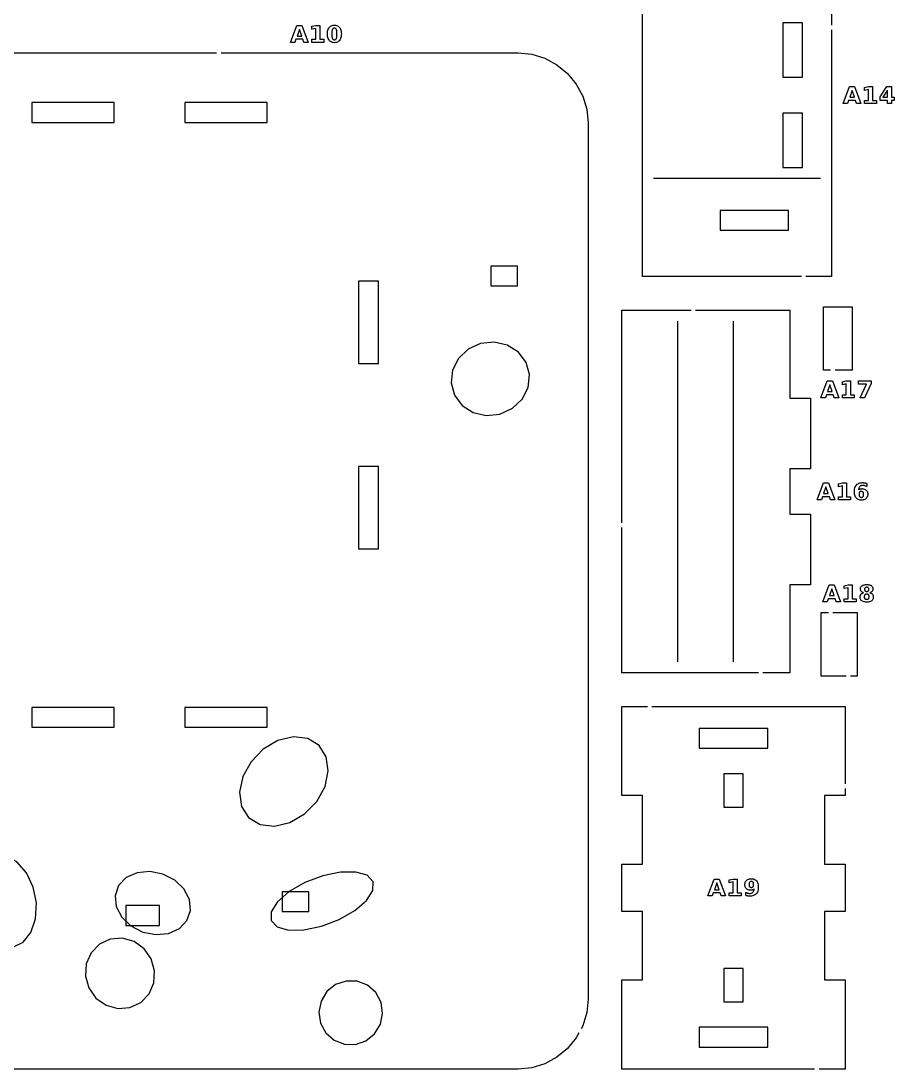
# Model space of a CAD drawing. Header units: millimetres. Extents: x 9 to 297, y 9 to 293.
# Drawn here: x 169.5 to 295.1, y 8.9 to 159.7 of the extents above; entities that cross this region are included whole.
import ezdxf

# ---------------------------------------------------------------- set-up
doc = ezdxf.new("R2010")
doc.units = ezdxf.units.MM
for name, color, linetype in [('CUT', 1, 'CONTINUOUS'), ('ENGRAVE', 5, 'CONTINUOUS'), ('SCORE', 7, 'CONTINUOUS')]:
    doc.layers.add(name, color=color, linetype=linetype)

msp = doc.modelspace()

# ---------------------------------------------------------------- linework, layer by layer
at = {"layer": 'CUT', "color": 1}
for points in [[(281.75, 122.925), (258.925, 122.925), (258.925, 175.075), (262.5, 175.075)], [(263.15, 175.075), (286.075, 175.075), (286.075, 159.05)], [(286.075, 158.4), (286.075, 122.925), (282.4, 122.925)], [(10.2328, 149.8682), (10.6226, 150.5976), (11.8756, 152.1244), (13.4024, 153.3774), (15.1443, 154.3084), (17.0344, 154.8818), (18.9963, 155.075), (197.6474, 155.075)], [(198.2974, 155.075), (241.0037, 155.075), (242.9656, 154.8818), (244.8557, 154.3084), (246.5976, 153.3774), (248.1244, 152.1244), (249.3774, 150.5976), (250.3084, 148.8557), (250.8818, 146.9656), (251.075, 145.0037), (251.075, 18.9963), (250.8818, 17.0344), (250.3084, 15.1443), (250.0728, 14.7035)], [(255.925, 87.4833), (255.925, 118.075), (265.8833, 118.075)], [(266.5333, 118.075), (280.075, 118.075), (280.075, 105.4083), (283.075, 105.4083), (283.075, 95.2583), (280.075, 95.2583), (280.075, 88.7417), (283.075, 88.7417), (283.075, 78.5917), (280.075, 78.5917), (280.075, 65.925), (276.2167, 65.925)], [(285.95, 109.425), (284.925, 109.425), (284.925, 118.575), (289.075, 118.575), (289.075, 109.425), (286.6, 109.425)], [(275.5667, 65.925), (255.925, 65.925), (255.925, 86.8333)], [(288.1816, 65.425), (284.6066, 65.425), (284.6066, 74.575), (285.6316, 74.575)], [(286.2816, 74.575), (289.7566, 74.575), (289.7566, 65.425), (288.8316, 65.425)], [(283.65, 8.925), (255.925, 8.925), (255.925, 21.7417), (258.925, 21.7417), (258.925, 31.5917), (255.925, 31.5917), (255.925, 38.4083), (258.925, 38.4083), (258.925, 48.2583), (255.925, 48.2583), (255.925, 61.075), (259.6, 61.075)], [(260.25, 61.075), (288.075, 61.075), (288.075, 49.95)], [(288.075, 49.3), (288.075, 48.2583), (285.075, 48.2583), (285.075, 38.4083), (288.075, 38.4083), (288.075, 31.5917), (285.075, 31.5917), (285.075, 21.7417), (288.075, 21.7417), (288.075, 8.925), (284.3, 8.925)], [(249.7664, 14.1302), (249.3774, 13.4024), (248.1244, 11.8756), (246.5976, 10.6226), (244.8557, 9.6916), (242.9656, 9.1182), (241.0037, 8.925), (62.3508, 8.925)]]:
    msp.add_lwpolyline(points, dxfattribs=at)
for points in [[(279.075, 151.575), (281.925, 151.575), (281.925, 159.425), (279.075, 159.425), (279.075, 151.575)], [(171.075, 145.075), (182.925, 145.075), (182.925, 147.925), (171.075, 147.925), (171.075, 145.075)], [(193.075, 145.075), (204.925, 145.075), (204.925, 147.925), (193.075, 147.925), (193.075, 145.075)], [(279.075, 138.575), (281.925, 138.575), (281.925, 146.425), (279.075, 146.425), (279.075, 138.575)], [(270.075, 129.575), (279.925, 129.575), (279.925, 132.425), (270.075, 132.425), (270.075, 129.575)], [(240.925, 121.575), (240.925, 124.425), (237.075, 124.425), (237.075, 121.575), (240.925, 121.575)], [(218.075, 110.4083), (220.925, 110.4083), (220.925, 122.2583), (218.075, 122.2583), (218.075, 110.4083)], [(218.075, 83.7417), (220.925, 83.7417), (220.925, 95.5917), (218.075, 95.5917), (218.075, 83.7417)], [(171.075, 58.075), (182.925, 58.075), (182.925, 60.925), (171.075, 60.925), (171.075, 58.075)], [(204.925, 58.075), (204.925, 60.925), (193.075, 60.925), (193.075, 58.075), (204.925, 58.075)], [(267.075, 57.925), (267.075, 55.075), (276.925, 55.075), (276.925, 57.925), (267.075, 57.925)], [(270.605, 51.395), (270.605, 46.605), (273.395, 46.605), (273.395, 51.395), (270.605, 51.395)], [(207.075, 31.575), (210.925, 31.575), (210.925, 34.425), (207.075, 34.425), (207.075, 31.575)], [(189.425, 29.575), (189.425, 32.425), (184.575, 32.425), (184.575, 29.575), (189.425, 29.575)], [(270.605, 23.395), (270.605, 18.605), (273.395, 18.605), (273.395, 23.395), (270.605, 23.395)], [(267.075, 14.925), (267.075, 12.075), (276.925, 12.075), (276.925, 14.925), (267.075, 14.925)]]:
    msp.add_lwpolyline(points, close=True, dxfattribs=at)
at = {"layer": 'ENGRAVE', "color": 5}
for points in [[(208.2737, 156.6), (209.1738, 159.03), (209.9209, 159.03), (210.8209, 156.6), (210.191, 156.6), (210.0381, 157.0427), (209.0582, 157.0427), (208.9036, 156.6), (208.2737, 156.6)], [(209.2145, 157.4936), (209.8802, 157.4936), (209.5481, 158.4604), (209.2145, 157.4936)], [(211.9146, 158.6036), (211.3465, 158.4864), (211.3465, 158.9128), (211.9113, 159.03), (212.507, 159.03), (212.507, 157.0329), (213.0604, 157.0329), (213.0604, 156.6), (211.3612, 156.6), (211.3612, 157.0329), (211.9146, 157.0329), (211.9146, 158.6036)], [(215.5541, 157.4407), (215.5179, 157.2777), (215.4673, 157.1301), (215.4022, 156.9977), (215.3226, 156.8808), (215.2298, 156.7806), (215.1248, 156.6986), (215.0077, 156.6348), (214.8785, 156.5892), (214.7371, 156.5619), (214.5837, 156.5528), (214.4297, 156.5619), (214.288, 156.5892), (214.1585, 156.6348), (214.0412, 156.6986), (213.936, 156.7806), (213.8431, 156.8808), (213.7636, 156.9977), (213.6985, 157.1301), (213.6478, 157.2777), (213.6117, 157.4407), (213.5899, 157.6189), (213.5827, 157.8126), (213.5899, 158.0067), (213.6117, 158.1854), (213.6478, 158.3487), (213.6985, 158.4965), (213.7636, 158.629), (213.8431, 158.746), (213.936, 158.8462), (214.0412, 158.9282), (214.1585, 158.992), (214.288, 159.0375), (214.4297, 159.0648), (214.5837, 159.074), (214.7371, 159.0648), (214.8785, 159.0375), (215.0077, 158.992), (215.1248, 158.9282), (215.2298, 158.8462), (215.3226, 158.746), (215.4022, 158.629), (215.4673, 158.4965), (215.5179, 158.3487), (215.5541, 158.1854), (215.5758, 158.0067), (215.583, 157.8126), (215.5758, 157.6189), (215.5541, 157.4407)], [(214.9469, 158.0913), (214.9351, 158.2058), (214.9184, 158.3054), (214.8971, 158.3899), (214.871, 158.4595), (214.8392, 158.5165), (214.8011, 158.5631), (214.7564, 158.5993), (214.7053, 158.6252), (214.6477, 158.6407), (214.5837, 158.6459), (214.5196, 158.6407), (214.462, 158.6252), (214.4108, 158.5993), (214.366, 158.5631), (214.3276, 158.5165), (214.2956, 158.4595), (214.2692, 158.3899), (214.2477, 158.3054), (214.2309, 158.2058), (214.2189, 158.0913), (214.2117, 157.9619), (214.2093, 157.8174), (214.2117, 157.6715), (214.2189, 157.5406), (214.2309, 157.4248), (214.2477, 157.3241), (214.2692, 157.2385), (214.2956, 157.168), (214.3276, 157.1103), (214.366, 157.0631), (214.4108, 157.0264), (214.462, 157.0002), (214.5196, 156.9845), (214.5837, 156.9792), (214.6473, 156.9845), (214.7045, 157.0002), (214.7554, 157.0264), (214.8, 157.0631), (214.8382, 157.1103), (214.8701, 157.168), (214.8965, 157.2385), (214.9181, 157.3241), (214.9348, 157.4248), (214.9468, 157.5406), (214.954, 157.6715), (214.9564, 157.8174), (214.954, 157.9619), (214.9469, 158.0913)], [(288.3962, 147.8), (287.7663, 147.8), (288.6663, 150.23), (289.4134, 150.23), (290.3135, 147.8), (289.6836, 147.8), (289.5306, 148.2427), (288.5508, 148.2427), (288.3962, 147.8)], [(289.0407, 149.6604), (288.707, 148.6936), (289.3727, 148.6936), (289.0407, 149.6604)], [(291.4071, 149.8036), (290.8391, 149.6864), (290.8391, 150.1128), (291.4038, 150.23), (291.9995, 150.23), (291.9995, 148.2329), (292.5529, 148.2329), (292.5529, 147.8), (290.8537, 147.8), (290.8537, 148.2329), (291.4071, 148.2329), (291.4071, 149.8036)], [(295.0821, 148.6968), (295.0821, 148.2427), (294.7354, 148.2427), (294.7354, 147.8), (294.143, 147.8), (294.143, 148.2427), (293.0655, 148.2427), (293.0655, 148.7798), (294.0388, 150.23), (294.7354, 150.23), (294.7354, 148.6968), (295.0821, 148.6968)], [(294.143, 149.7141), (293.4561, 148.6968), (294.143, 148.6968), (294.143, 149.7141)], [(285.2047, 105.4632), (284.5748, 105.4632), (285.4749, 107.8932), (286.2219, 107.8932), (287.122, 105.4632), (286.4921, 105.4632), (286.3391, 105.9059), (285.3593, 105.9059), (285.2047, 105.4632)], [(285.8492, 107.3235), (285.5156, 106.3567), (286.1812, 106.3567), (285.8492, 107.3235)], [(288.2156, 107.4668), (287.6476, 107.3496), (287.6476, 107.776), (288.2124, 107.8932), (288.8081, 107.8932), (288.8081, 105.8961), (289.3615, 105.8961), (289.3615, 105.4632), (287.6622, 105.4632), (287.6622, 105.8961), (288.2156, 105.8961), (288.2156, 107.4668)], [(291.7783, 107.54), (290.831, 105.4632), (290.2207, 105.4632), (291.1175, 107.4326), (289.9473, 107.4326), (289.9473, 107.8932), (291.7783, 107.8932), (291.7783, 107.54)], [(284.0163, 90.8), (284.9163, 93.23), (285.6634, 93.23), (286.5635, 90.8), (285.9336, 90.8), (285.7806, 91.2427), (284.8008, 91.2427), (284.6462, 90.8), (284.0163, 90.8)], [(284.957, 91.6936), (285.6227, 91.6936), (285.2907, 92.6604), (284.957, 91.6936)], [(287.6571, 92.8036), (287.0891, 92.6864), (287.0891, 93.1128), (287.6538, 93.23), (288.2495, 93.23), (288.2495, 91.2329), (288.8029, 91.2329), (288.8029, 90.8), (287.1037, 90.8), (287.1037, 91.2329), (287.6571, 91.2329), (287.6571, 92.8036)], [(291.0955, 92.7407), (291.0455, 92.7619), (290.9964, 92.781), (290.9483, 92.798), (290.9013, 92.8128), (290.8552, 92.8256), (290.8098, 92.8362), (290.7648, 92.845), (290.7201, 92.8518), (290.6758, 92.8567), (290.6319, 92.8596), (290.5883, 92.8605), (290.4984, 92.8562), (290.4154, 92.8433), (290.3393, 92.8217), (290.27, 92.7915), (290.2076, 92.7526), (290.1521, 92.7051), (290.1036, 92.6491), (290.0624, 92.5848), (290.0284, 92.512), (290.0016, 92.4309), (289.9821, 92.3415), (289.9698, 92.2437), (290.0061, 92.2692), (290.0434, 92.2924), (290.0817, 92.3135), (290.121, 92.3323), (290.1613, 92.3489), (290.2025, 92.3633), (290.2449, 92.3755), (290.2886, 92.3855), (290.3336, 92.3932), (290.3798, 92.3988), (290.4272, 92.4021), (290.476, 92.4032), (290.5962, 92.3971), (290.7085, 92.379), (290.8127, 92.3487), (290.9089, 92.3063), (290.9971, 92.2517), (291.0774, 92.1851), (291.1473, 92.1086), (291.2044, 92.0247), (291.2489, 91.9332), (291.2806, 91.8343), (291.2997, 91.7278), (291.3061, 91.6138), (291.299, 91.4879), (291.2777, 91.3707), (291.2422, 91.262), (291.1925, 91.1621), (291.1286, 91.0707), (291.0505, 90.988), (290.9605, 90.9161), (290.8608, 90.8573), (290.7514, 90.8116), (290.6324, 90.7789), (290.5037, 90.7593), (290.3653, 90.7528), (290.2134, 90.7617), (290.0733, 90.7883), (289.9452, 90.8328), (289.8289, 90.8949), (289.7245, 90.9749), (289.6321, 91.0726), (289.5527, 91.1867), (289.4878, 91.3156), (289.4374, 91.4594), (289.4013, 91.6181), (289.3797, 91.7916), (289.3725, 91.98), (289.3809, 92.1736), (289.4062, 92.3528), (289.4483, 92.5177), (289.5074, 92.6683), (289.5833, 92.8046), (289.676, 92.9265), (289.7835, 93.0316), (289.9034, 93.1177), (290.0359, 93.1846), (290.1809, 93.2325), (290.3385, 93.2611), (290.5085, 93.2707), (290.5641, 93.27), (290.6192, 93.2678), (290.6737, 93.2642), (290.7277, 93.2591), (290.7812, 93.2526), (290.834, 93.2447), (290.8866, 93.2353), (290.9389, 93.2244), (290.9911, 93.2121), (291.0431, 93.1984), (291.0949, 93.1832), (291.1465, 93.1665), (291.1465, 92.7173), (291.0955, 92.7407)], [(290.2714, 91.9877), (290.228, 91.9729), (290.1892, 91.9522), (290.1549, 91.9255), (290.1252, 91.8929), (290.1001, 91.8544), (290.0796, 91.81), (290.0636, 91.7597), (290.0522, 91.7034), (290.0453, 91.6412), (290.043, 91.5731), (290.0453, 91.505), (290.0522, 91.4428), (290.0636, 91.3865), (290.0796, 91.3362), (290.1001, 91.2918), (290.1252, 91.2533), (290.1549, 91.2207), (290.1892, 91.1941), (290.228, 91.1733), (290.2714, 91.1585), (290.3193, 91.1496), (290.3718, 91.1467), (290.4248, 91.1496), (290.4732, 91.1585), (290.5169, 91.1733), (290.5559, 91.1941), (290.5903, 91.2207), (290.62, 91.2533), (290.6451, 91.2918), (290.6657, 91.3362), (290.6817, 91.3865), (290.6931, 91.4428), (290.6999, 91.505), (290.7022, 91.5731), (290.6999, 91.6412), (290.6931, 91.7034), (290.6817, 91.7597), (290.6657, 91.81), (290.6451, 91.8544), (290.62, 91.8929), (290.5903, 91.9255), (290.5559, 91.9522), (290.5169, 91.9729), (290.4732, 91.9877), (290.4248, 91.9966), (290.3718, 91.9995), (290.3193, 91.9966), (290.2714, 91.9877)], [(284.8432, 76.1368), (285.7433, 78.5668), (286.4903, 78.5668), (287.3904, 76.1368), (286.7605, 76.1368), (286.6075, 76.5795), (285.6277, 76.5795), (285.4731, 76.1368), (284.8432, 76.1368)], [(288.484, 78.1404), (287.916, 78.0232), (287.916, 78.4496), (288.4808, 78.5668), (289.0765, 78.5668), (289.0765, 76.5698), (289.6299, 76.5698), (289.6299, 76.1368), (287.9306, 76.1368), (287.9306, 76.5698), (288.484, 76.5698), (288.484, 78.1404)], [(290.5017, 77.5154), (290.4491, 77.5516), (290.4026, 77.5917), (290.3622, 77.6358), (290.3278, 77.6839), (290.2998, 77.7357), (290.2779, 77.7913), (290.2623, 77.8507), (290.253, 77.9139), (290.2498, 77.9809), (290.2562, 78.0794), (290.2753, 78.1697), (290.3072, 78.2519), (290.3518, 78.3259), (290.4092, 78.3919), (290.4793, 78.4496), (290.5618, 78.4989), (290.6562, 78.5392), (290.7625, 78.5705), (290.8808, 78.5929), (291.011, 78.6063), (291.1532, 78.6108), (291.2943, 78.6063), (291.4237, 78.593), (291.5414, 78.5707), (291.6472, 78.5395), (291.7414, 78.4994), (291.8237, 78.4505), (291.8939, 78.3929), (291.9512, 78.327), (291.9959, 78.2529), (292.0277, 78.1705), (292.0469, 78.0798), (292.0532, 77.9809), (292.0501, 77.9139), (292.0407, 77.8507), (292.025, 77.7913), (292.003, 77.7357), (291.9747, 77.6839), (291.9401, 77.6358), (291.8994, 77.5917), (291.8527, 77.5516), (291.7999, 77.5154), (291.7412, 77.4832), (291.6764, 77.455), (291.6056, 77.4308), (291.6847, 77.4056), (291.7571, 77.3757), (291.8227, 77.341), (291.8816, 77.3016), (291.9338, 77.2575), (291.9792, 77.2086), (292.0177, 77.1551), (292.0493, 77.0971), (292.0738, 77.0346), (292.0913, 76.9677), (292.1018, 76.8963), (292.1053, 76.8204), (292.0986, 76.7049), (292.0786, 76.5991), (292.0453, 76.5032), (291.9986, 76.4171), (291.9386, 76.3408), (291.8652, 76.2744), (291.7788, 76.2179), (291.6794, 76.1717), (291.5672, 76.1358), (291.4421, 76.1101), (291.3041, 76.0947), (291.1532, 76.0896), (291.0017, 76.0947), (290.8632, 76.1101), (290.7375, 76.1358), (290.6247, 76.1717), (290.5248, 76.2179), (290.4378, 76.2744), (290.364, 76.3408), (290.3036, 76.4171), (290.2566, 76.5032), (290.223, 76.5991), (290.2028, 76.7049), (290.1961, 76.8204), (290.1996, 76.8963), (290.2102, 76.9677), (290.2277, 77.0346), (290.2522, 77.0971), (290.2837, 77.1551), (290.3223, 77.2086), (290.3677, 77.2575), (290.4198, 77.3016), (290.4787, 77.341), (290.5444, 77.3757), (290.6167, 77.4056), (290.6958, 77.4308), (290.6251, 77.455), (290.5604, 77.4832), (290.5017, 77.5154)], [(285.784, 77.0304), (286.4497, 77.0304), (286.1176, 77.9972), (285.784, 77.0304)], [(290.9977, 77.2001), (290.955, 77.1814), (290.9167, 77.1574), (290.883, 77.128), (290.8541, 77.0937), (290.8305, 77.0548), (290.8122, 77.0112), (290.7991, 76.9631), (290.7912, 76.9103), (290.7886, 76.853), (290.7912, 76.7956), (290.7991, 76.7429), (290.8122, 76.6949), (290.8305, 76.6515), (290.8541, 76.6128), (290.883, 76.5787), (290.9167, 76.5496), (290.955, 76.5258), (290.9977, 76.5073), (291.045, 76.4941), (291.0968, 76.4861), (291.1532, 76.4835), (291.209, 76.4861), (291.2602, 76.4941), (291.307, 76.5073), (291.3492, 76.5258), (291.3869, 76.5496), (291.4201, 76.5787), (291.4484, 76.6128), (291.4716, 76.6515), (291.4897, 76.6949), (291.5026, 76.7429), (291.5103, 76.7956), (291.5129, 76.853), (291.5103, 76.9108), (291.5026, 76.9639), (291.4897, 77.0123), (291.4716, 77.0559), (291.4484, 77.0947), (291.4201, 77.1288), (291.3869, 77.1579), (291.3492, 77.1817), (291.307, 77.2003), (291.2602, 77.2135), (291.209, 77.2214), (291.1532, 77.2241), (291.0968, 77.2214), (291.045, 77.2134), (290.9977, 77.2001)], [(290.8512, 77.8283), (290.8624, 77.7892), (290.8781, 77.7539), (290.8982, 77.7223), (290.9229, 77.6944), (290.9516, 77.6706), (290.9843, 77.651), (291.0207, 77.6358), (291.061, 77.625), (291.1052, 77.6185), (291.1532, 77.6163), (291.2001, 77.6185), (291.2434, 77.625), (291.283, 77.6358), (291.3188, 77.651), (291.351, 77.6706), (291.3794, 77.6944), (291.4038, 77.7223), (291.4237, 77.7539), (291.4392, 77.7892), (291.4503, 77.8283), (291.4569, 77.871), (291.4592, 77.9174), (291.4569, 77.9638), (291.4503, 78.0065), (291.4392, 78.0454), (291.4237, 78.0805), (291.4038, 78.1119), (291.3794, 78.1396), (291.351, 78.1632), (291.3188, 78.1825), (291.283, 78.1976), (291.2434, 78.2083), (291.2001, 78.2147), (291.1532, 78.2169), (291.1052, 78.2147), (291.061, 78.2082), (291.0207, 78.1974), (290.9843, 78.1822), (290.9516, 78.1626), (290.9229, 78.1388), (290.8982, 78.1109), (290.8781, 78.0795), (290.8624, 78.0444), (290.8512, 78.0057), (290.8445, 77.9634), (290.8423, 77.9174), (290.8445, 77.871), (290.8512, 77.8283)], [(268.2987, 33.825), (269.1988, 36.255), (269.9459, 36.255), (270.8459, 33.825), (270.216, 33.825), (270.0631, 34.2677), (269.0832, 34.2677), (268.9286, 33.825), (268.2987, 33.825)], [(271.9396, 35.8286), (271.3715, 35.7114), (271.3715, 36.1378), (271.9363, 36.255), (272.532, 36.255), (272.532, 34.2579), (273.0854, 34.2579), (273.0854, 33.825), (271.3862, 33.825), (271.3862, 34.2579), (271.9396, 34.2579), (271.9396, 35.8286)], [(273.8314, 34.3056), (273.8802, 34.2852), (273.9284, 34.2667), (273.9757, 34.2502), (274.0224, 34.2356), (274.0683, 34.2229), (274.1138, 34.2123), (274.1591, 34.2035), (274.2042, 34.1967), (274.2492, 34.1918), (274.2939, 34.1889), (274.3385, 34.188), (274.4284, 34.1923), (274.5114, 34.2052), (274.5875, 34.2268), (274.6568, 34.257), (274.7192, 34.2959), (274.7747, 34.3434), (274.8232, 34.3994), (274.8646, 34.4637), (274.8988, 34.5365), (274.9259, 34.6176), (274.9458, 34.707), (274.9586, 34.8048), (274.9213, 34.7788), (274.8832, 34.7551), (274.8443, 34.7336), (274.8045, 34.7144), (274.764, 34.6974), (274.7226, 34.6827), (274.6803, 34.6703), (274.6367, 34.6601), (274.592, 34.6522), (274.5461, 34.6466), (274.4991, 34.6432), (274.4508, 34.6421), (274.3306, 34.6481), (274.2183, 34.6662), (274.1141, 34.6964), (274.0179, 34.7386), (273.9296, 34.7929), (273.8494, 34.8593), (273.7795, 34.9356), (273.7224, 35.0195), (273.6779, 35.111), (273.6461, 35.2102), (273.6271, 35.317), (273.6207, 35.4314), (273.6278, 35.5579), (273.649, 35.6756), (273.6844, 35.7846), (273.7339, 35.885), (273.7976, 35.9767), (273.8755, 36.0597), (273.9652, 36.1318), (274.0645, 36.1908), (274.1735, 36.2367), (274.2921, 36.2695), (274.4204, 36.2891), (274.5582, 36.2957), (274.7107, 36.2868), (274.8512, 36.2601), (274.9798, 36.2155), (275.0964, 36.1532), (275.2011, 36.073), (275.2939, 35.9751), (275.3735, 35.8608), (275.4386, 35.7318), (275.4892, 35.5881), (275.5254, 35.4296), (275.5471, 35.2564), (275.5543, 35.0685), (275.5459, 34.8749), (275.5205, 34.6957), (275.4782, 34.5308), (275.4191, 34.3802), (275.343, 34.2439), (275.25, 34.122), (275.1422, 34.0169), (275.0219, 33.9308), (274.889, 33.8639), (274.7436, 33.816), (274.5856, 33.7874), (274.415, 33.7778), (274.3584, 33.7785), (274.3027, 33.7806), (274.2478, 33.7841), (274.1937, 33.789), (274.1403, 33.7953), (274.0879, 33.803), (274.036, 33.8121), (273.9844, 33.8226), (273.9332, 33.8346), (273.8824, 33.8479), (273.832, 33.8626), (273.7819, 33.8787), (273.7819, 34.3279), (273.8314, 34.3056)], [(269.2395, 34.7186), (269.9052, 34.7186), (269.5731, 35.6854), (269.2395, 34.7186)], [(274.6555, 35.0608), (274.699, 35.0756), (274.738, 35.0963), (274.7724, 35.123), (274.8024, 35.1556), (274.8277, 35.1941), (274.8485, 35.2385), (274.8646, 35.2888), (274.8762, 35.3451), (274.8831, 35.4073), (274.8854, 35.4754), (274.8831, 35.543), (274.8762, 35.6049), (274.8646, 35.6609), (274.8485, 35.7112), (274.8277, 35.7557), (274.8024, 35.7944), (274.7724, 35.8272), (274.738, 35.8541), (274.699, 35.875), (274.6555, 35.8899), (274.6075, 35.8988), (274.555, 35.9018), (274.5024, 35.8988), (274.4544, 35.8899), (274.4109, 35.875), (274.372, 35.8541), (274.3375, 35.8272), (274.3076, 35.7944), (274.2822, 35.7557), (274.2615, 35.7112), (274.2453, 35.6609), (274.2338, 35.6049), (274.2269, 35.543), (274.2246, 35.4754), (274.2269, 35.4073), (274.2338, 35.3451), (274.2453, 35.2888), (274.2615, 35.2385), (274.2822, 35.1941), (274.3076, 35.1556), (274.3375, 35.123), (274.372, 35.0963), (274.4109, 35.0756), (274.4544, 35.0608), (274.5024, 35.0519), (274.555, 35.049), (274.6075, 35.0519), (274.6555, 35.0608)]]:
    msp.add_lwpolyline(points, close=True, dxfattribs=at)
at = {"layer": 'SCORE', "color": 7}
for points in [[(284.5, 137), (260.5, 137)], [(264, 67.5), (264, 116.5)], [(272, 67.5), (272, 116.5)], [(235.6125, 113.2768), (233.8244, 112.458), (232.4195, 111.1265), (231.5673, 109.443), (231.3707, 107.6105), (231.8532, 105.8501), (232.9568, 104.3741), (234.5483, 103.3604), (236.4358, 102.9314), (238.3915, 103.1389), (240.1797, 103.9577), (241.5846, 105.2892), (242.4367, 106.9727), (242.6334, 108.8052), (242.1508, 110.5656), (241.0472, 112.0416), (239.4557, 113.0553), (237.5683, 113.4842), (235.6125, 113.2768)], [(212.3856, 55.4677), (210.744, 56.4597), (208.6891, 56.7062), (206.4688, 56.1776), (204.351, 54.9375), (202.5911, 53.1355), (201.4013, 50.989), (200.9251, 48.7569), (201.2201, 46.7084), (202.2505, 45.0906), (203.8922, 44.0986), (205.9471, 43.8521), (208.1673, 44.3808), (210.2851, 45.6209), (212.0451, 47.4228), (213.2349, 49.5693), (213.711, 51.8014), (213.4161, 53.8499), (212.3856, 55.4677)], [(165.6928, 39.6689), (164.2149, 38.961), (163.0737, 37.5419), (162.4067, 35.5826), (162.2945, 33.3196), (162.7505, 31.0257), (163.7198, 28.9777), (165.0855, 27.4225), (166.6828, 26.5478), (168.319, 26.459), (169.7969, 27.1669), (170.9382, 28.5861), (171.6051, 30.5453), (171.7174, 32.8084), (171.2613, 35.1023), (170.292, 37.1503), (168.9264, 38.7054), (167.3291, 39.5802), (165.6928, 39.6689)], [(189.9097, 36.9643), (188.0292, 37.3338), (186.2015, 37.1563), (184.6471, 36.4529), (183.5535, 35.3087), (183.0526, 33.8617), (183.2048, 32.2862), (183.9918, 30.7725), (185.3186, 29.503), (187.0251, 28.6309), (188.9057, 28.2613), (190.7334, 28.4389), (192.2878, 29.1422), (193.3813, 30.2864), (193.8822, 31.7335), (193.73, 33.3089), (192.9431, 34.8227), (191.6163, 36.0922), (189.9097, 36.9643)], [(220.155, 35.8657), (219.2992, 36.7874), (217.6613, 37.2622), (215.4389, 37.2329), (212.9001, 36.7029), (210.351, 35.7362), (208.0992, 34.4495), (206.4162, 32.9978), (205.505, 31.5563), (205.4755, 30.2989), (206.3314, 29.3772), (207.9693, 28.9024), (210.1916, 28.9317), (212.7305, 29.4617), (215.2795, 30.4284), (217.5314, 31.7152), (219.2144, 33.1668), (220.1256, 34.6083), (220.155, 35.8657)], [(180.7816, 26.8766), (179.5805, 25.6459), (178.8825, 24.0582), (178.7717, 22.3048), (179.2616, 20.5973), (180.293, 19.1417), (181.7415, 18.1134), (183.4324, 17.6366), (185.1618, 17.7688), (186.7211, 18.4939), (187.9221, 19.7246), (188.6202, 21.3124), (188.7309, 23.0657), (188.2411, 24.7732), (187.2097, 26.2288), (185.7612, 27.2571), (184.0703, 27.7339), (182.3409, 27.6018), (180.7816, 26.8766)], [(212.686, 18.6936), (212.3677, 17.1242), (212.6016, 15.5429), (213.3595, 14.1405), (214.5499, 13.0861), (216.0292, 12.5068), (217.6191, 12.4726), (219.1278, 12.9875), (220.3732, 13.9895), (221.2052, 15.3577), (221.5235, 16.927), (221.2895, 18.5083), (220.5317, 19.9107), (219.3413, 20.9651), (217.8619, 21.5444), (216.2721, 21.5786), (214.7634, 21.0637), (213.518, 20.0617), (212.686, 18.6936)]]:
    msp.add_lwpolyline(points, dxfattribs=at)

doc.saveas('drawing.dxf')
